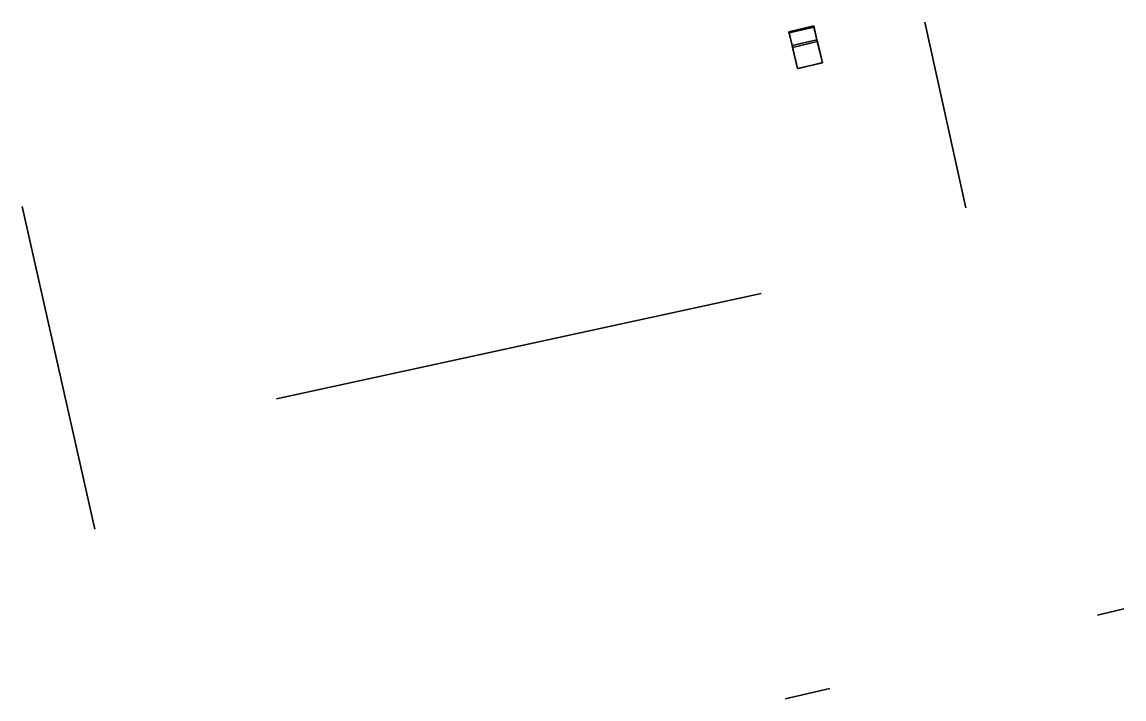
# Model space of a CAD drawing. Header units: metres. Extents: x 99985 to 959804, y 99998 to 1946571.
# Drawn here: x 959674.6 to 959804.3, y 1946491.1 to 1946570.9 of the extents above; entities outside this region: 1.
import ezdxf

# ---------------------------------------------------------------- set-up
doc = ezdxf.new("R2010")
doc.units = ezdxf.units.M

msp = doc.modelspace()

# ---------------------------------------------------------------- linework, layer by layer
at = {"layer": 'Building Shading', "color": 195}
for points in [[(959780.875, 1946570.875, 96.9866), (959780.875, 1946570.875, 37.9866), (959785.6875, 1946549, 37.9866), (959785.6875, 1946549, 96.9866)], [(959785.6875, 1946549, 96.9866), (959785.6875, 1946549, 37.9866), (959780.875, 1946570.875, 37.9866), (959780.875, 1946570.875, 96.9866)], [(959683.1875, 1946511.125, 104.2407), (959683.1875, 1946511.125, 43.2407), (959674.625, 1946549.125, 43.2407), (959674.625, 1946549.125, 104.2407)], [(959674.625, 1946549.125, 104.2407), (959674.625, 1946549.125, 43.2407), (959683.1875, 1946511.125, 43.2407), (959683.1875, 1946511.125, 104.2407)], [(959761.625, 1946538.875, 65.9801), (959761.625, 1946538.875, 39.9801), (959704.5625, 1946526.5, 39.9801), (959704.5625, 1946526.5, 65.9801)], [(959704.5625, 1946526.5, 65.9801), (959704.5625, 1946526.5, 39.9801), (959761.625, 1946538.875, 39.9801), (959761.625, 1946538.875, 65.9801)], [(959804.3125, 1946501.75, 93.0953), (959804.3125, 1946501.75, 40.0953), (959801.1875, 1946501, 40.0953), (959801.1875, 1946501, 93.0953)], [(959801.1875, 1946501, 93.0953), (959801.1875, 1946501, 40.0953), (959804.3125, 1946501.75, 40.0953), (959804.3125, 1946501.75, 93.0953)], [(959769.6875, 1946492.375, 93.0953), (959769.6875, 1946492.375, 40.0953), (959764.4375, 1946491.125, 40.0953), (959764.4375, 1946491.125, 93.0953)], [(959764.4375, 1946491.125, 93.0953), (959764.4375, 1946491.125, 40.0953), (959769.6875, 1946492.375, 40.0953), (959769.6875, 1946492.375, 93.0953)]]:
    msp.add_3dface(points, dxfattribs=at)
at = {"layer": 'CORE', "color": 43}
for points in [[(959767.7945, 1946570.4084, 53.5159), (959767.7945, 1946570.4084, 50.4077), (959764.8744, 1946569.7205, 50.4077), (959764.8744, 1946569.7205, 53.5159)], [(959764.8744, 1946569.7205, 53.5159), (959764.8744, 1946569.7205, 50.4077), (959765.2577, 1946568.0934, 50.4077), (959765.2577, 1946568.0934, 53.5159)], [(959768.1777, 1946568.7813, 53.5159), (959768.1777, 1946568.7813, 50.4077), (959767.7945, 1946570.4084, 50.4077), (959767.7945, 1946570.4084, 53.5159)], [(959765.2577, 1946568.0934, 53.5159), (959765.2577, 1946568.0934, 50.4077), (959768.1777, 1946568.7813, 50.4077), (959768.1777, 1946568.7813, 53.5159)]]:
    msp.add_3dface(points, dxfattribs=at)
at = {"layer": 'CORE', "color": 8}
for points in [[(959764.9036, 1946569.5966, 50.4077), (959764.8744, 1946569.7205, 50.4077), (959767.7945, 1946570.4084, 50.4077), (959767.8236, 1946570.2844, 50.4077)], [(959765.2577, 1946568.0934, 50.4077), (959764.9036, 1946569.5966, 50.4077), (959767.8236, 1946570.2844, 50.4077), (959768.1777, 1946568.7813, 50.4077)]]:
    msp.add_3dface(points, dxfattribs=at)
at = {"layer": 'CORE', "color": 15}
for points in [[(959764.9036, 1946569.5966, 53.5159), (959767.8236, 1946570.2844, 53.5159), (959767.7945, 1946570.4084, 53.5159), (959764.8744, 1946569.7205, 53.5159)], [(959765.2577, 1946568.0934, 53.5159), (959768.1777, 1946568.7813, 53.5159), (959767.8236, 1946570.2844, 53.5159), (959764.9036, 1946569.5966, 53.5159)]]:
    msp.add_3dface(points, dxfattribs=at)
at = {"layer": 'PERIM', "color": 43}
for points in [[(959768.1777, 1946568.7813, 53.5159), (959768.1777, 1946568.7813, 50.4077), (959765.2577, 1946568.0934, 50.4077), (959765.2577, 1946568.0934, 53.5159)], [(959765.2577, 1946568.0934, 53.5159), (959765.2577, 1946568.0934, 50.4077), (959765.8954, 1946565.3861, 50.4077), (959765.8954, 1946565.3861, 53.5159)], [(959768.8155, 1946566.074, 53.5159), (959768.8155, 1946566.074, 50.4077), (959768.1777, 1946568.7813, 50.4077), (959768.1777, 1946568.7813, 53.5159)], [(959765.8954, 1946565.3861, 53.5159), (959765.8954, 1946565.3861, 50.4077), (959768.8155, 1946566.074, 50.4077), (959768.8155, 1946566.074, 53.5159)]]:
    msp.add_3dface(points, dxfattribs=at)
at = {"layer": 'PERIM', "color": 8}
for points in [[(959765.3062, 1946567.8873, 50.4077), (959765.2577, 1946568.0934, 50.4077), (959768.1777, 1946568.7813, 50.4077), (959768.2263, 1946568.5751, 50.4077)], [(959765.8954, 1946565.3861, 50.4077), (959765.3062, 1946567.8873, 50.4077), (959768.2263, 1946568.5751, 50.4077), (959768.8155, 1946566.074, 50.4077)]]:
    msp.add_3dface(points, dxfattribs=at)
at = {"layer": 'PERIM', "color": 15}
for points in [[(959765.3062, 1946567.8873, 53.5159), (959768.2263, 1946568.5751, 53.5159), (959768.1777, 1946568.7813, 53.5159), (959765.2577, 1946568.0934, 53.5159)], [(959765.8954, 1946565.3861, 53.5159), (959768.8155, 1946566.074, 53.5159), (959768.2263, 1946568.5751, 53.5159), (959765.3062, 1946567.8873, 53.5159)]]:
    msp.add_3dface(points, dxfattribs=at)
at = {"layer": 'PERIM', "color": 143}
msp.add_3dface([(959765.9927, 1946565.4091, 52.5898), (959765.9927, 1946565.4091, 51.2577), (959768.7181, 1946566.0511, 51.2577), (959768.7181, 1946566.0511, 52.5898)], dxfattribs=at)

doc.saveas('drawing.dxf')
